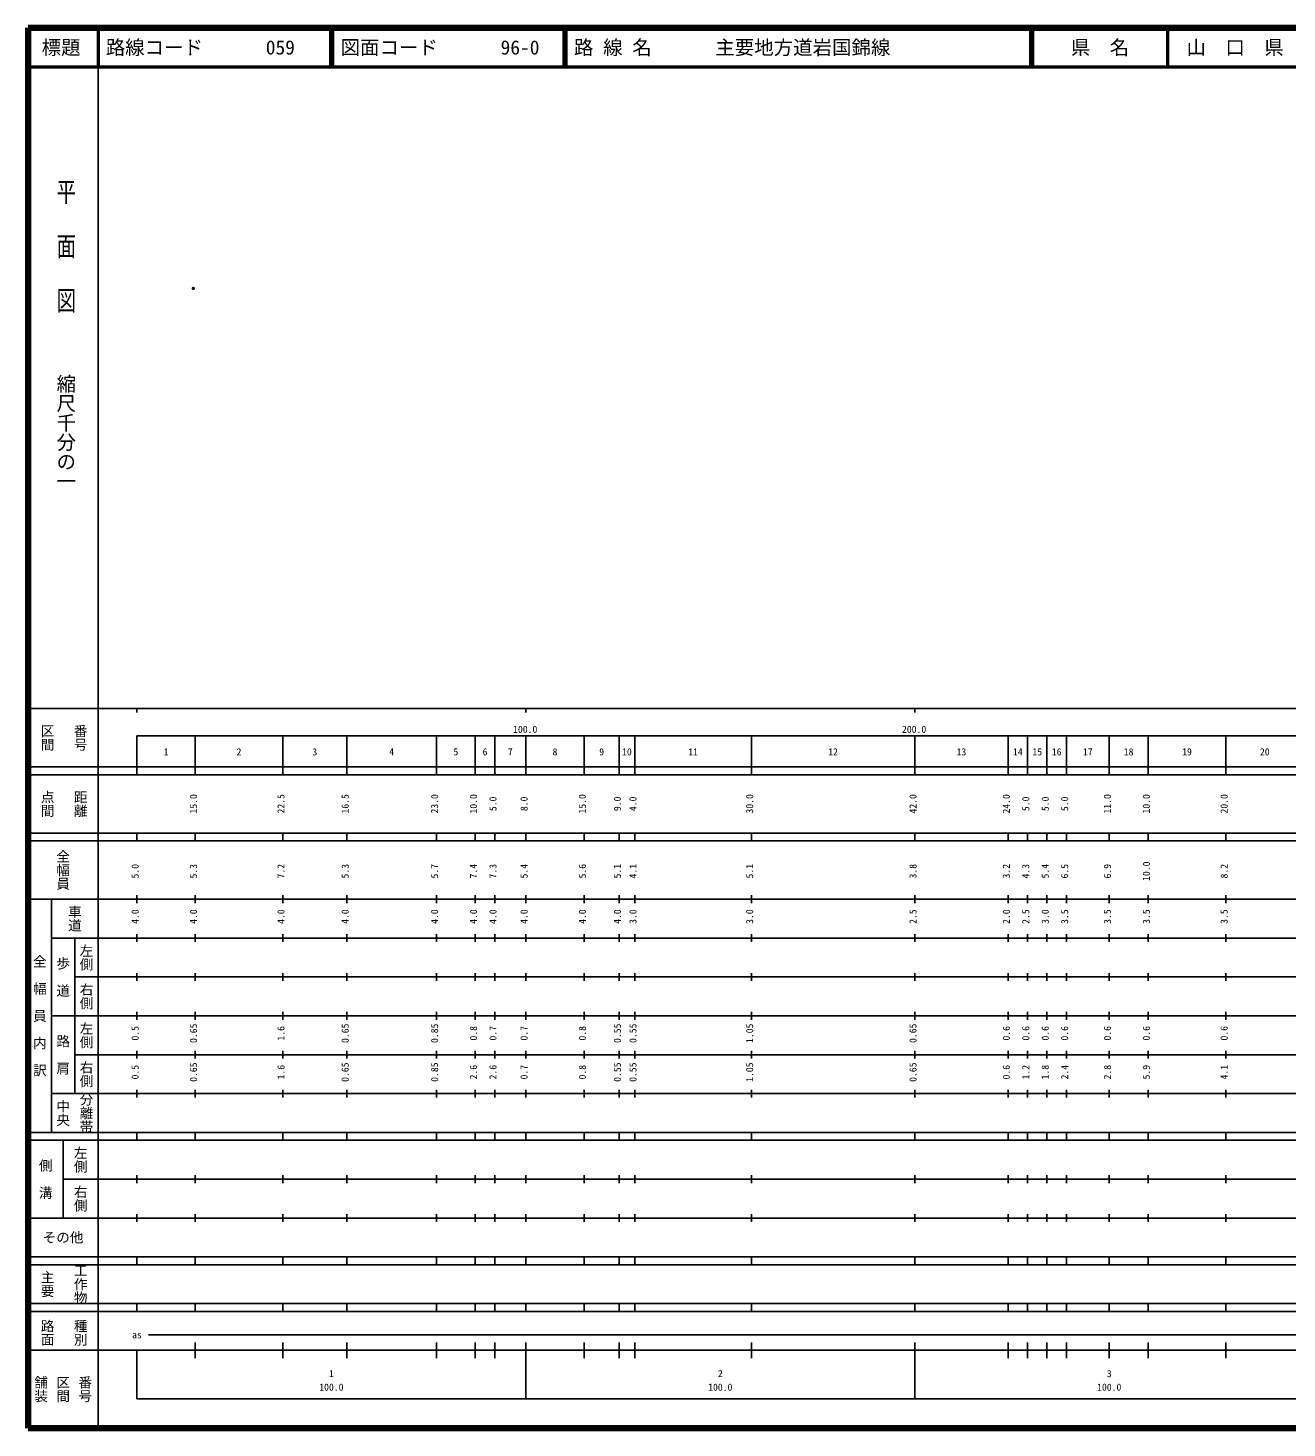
# Model space of a CAD drawing. Units: millimetres on the paper. Extents: x 40 to 680, y 20 to 380.
# Drawn here: x 40 to 363.7, y 20 to 380 of the extents above; entities that cross this region are included whole.
import ezdxf
from ezdxf.enums import TextEntityAlignment as Align

# ---------------------------------------------------------------- set-up
doc = ezdxf.new("R2010")
doc.units = ezdxf.units.MM
doc.header["$PDMODE"] = 32
doc.header["$PDSIZE"] = 0.5
doc.layers.add('M-OTRS', color=6, linetype='Continuous')
doc.layers.add('M-TTL-TXT', color=7, linetype='Continuous')
for name, color, linetype, lineweight in [('M-TTL', 2, 'Continuous', 140), ('M-TTL-BAND', 7, 'Continuous', 25), ('M-TTL-LINE', 7, 'Continuous', 50)]:
    doc.layers.add(name, color=color, linetype=linetype, lineweight=lineweight)
doc.styles.add('@ＭＳ ゴシック', font='')
doc.styles.add('ＭＳ ゴシック', font='')
doc.styles.get('@ＭＳ ゴシック').set_extended_font_data('@MS Gothic')
doc.styles.get('ＭＳ ゴシック').set_extended_font_data('MS Gothic')

msp = doc.modelspace()

# ---------------------------------------------------------------- linework, layer by layer
at = {"layer": 'M-OTRS'}
msp.add_point((82.506, 313.051), dxfattribs=at)
at = {"layer": 'M-TTL'}
for p, q in [((40, 380), (40, 20)), ((680, 380), (40, 380)), ((40, 20), (680, 20))]:
    msp.add_line(p, q, dxfattribs=at)
at = {"layer": 'M-TTL-BAND'}
for p, q in [((58, 370), (58, 20)), ((40, 205), (579, 205)), ((68, 205), (68, 204)), ((168, 205), (168, 204)), ((268, 205), (268, 204)), ((68, 198), (579, 198)), ((68, 198), (68, 188)), ((83, 188), (83, 198)), ((105.5, 188), (105.5, 198)), ((122, 188), (122, 198)), ((145, 188), (145, 198)), ((155, 188), (155, 198)), ((160, 188), (160, 198)), ((168, 188), (168, 198)), ((183, 188), (183, 198)), ((192, 188), (192, 198)), ((196, 188), (196, 198)), ((226, 188), (226, 198)), ((268, 188), (268, 198)), ((292, 188), (292, 198)), ((297, 188), (297, 198)), ((302, 188), (302, 198)), ((307, 188), (307, 198)), ((318, 188), (318, 198)), ((328, 188), (328, 198)), ((348, 188), (348, 198)), ((40, 190), (579, 190)), ((40, 188), (579, 188)), ((40, 173), (579, 173)), ((68, 171), (68, 173)), ((83, 171), (83, 173)), ((105.5, 171), (105.5, 173)), ((122, 171), (122, 173)), ((145, 171), (145, 173)), ((155, 171), (155, 173)), ((160, 171), (160, 173)), ((168, 171), (168, 173)), ((183, 171), (183, 173)), ((192, 171), (192, 173)), ((196, 171), (196, 173)), ((226, 171), (226, 173)), ((268, 171), (268, 173)), ((292, 171), (292, 173)), ((297, 171), (297, 173)), ((302, 171), (302, 173)), ((307, 171), (307, 173)), ((318, 171), (318, 173)), ((328, 171), (328, 173)), ((348, 171), (348, 173)), ((40, 171), (579, 171)), ((40, 156), (579, 156)), ((46, 96), (46, 156)), ((68, 155), (68, 157)), ((83, 155), (83, 157)), ((105.5, 155), (105.5, 157)), ((122, 155), (122, 157)), ((145, 155), (145, 157)), ((155, 155), (155, 157)), ((160, 155), (160, 157)), ((168, 155), (168, 157)), ((183, 155), (183, 157)), ((192, 155), (192, 157)), ((196, 155), (196, 157)), ((226, 155), (226, 157)), ((268, 155), (268, 157)), ((292, 155), (292, 157)), ((297, 155), (297, 157)), ((302, 155), (302, 157)), ((307, 155), (307, 157)), ((318, 155), (318, 157)), ((328, 155), (328, 157)), ((348, 155), (348, 157)), ((46, 146), (579, 146)), ((52, 146), (52, 106)), ((68, 145), (68, 147)), ((83, 145), (83, 147)), ((105.5, 145), (105.5, 147)), ((122, 145), (122, 147)), ((145, 145), (145, 147)), ((155, 145), (155, 147)), ((160, 145), (160, 147)), ((168, 145), (168, 147)), ((183, 145), (183, 147)), ((192, 145), (192, 147)), ((196, 145), (196, 147)), ((226, 145), (226, 147)), ((268, 145), (268, 147)), ((292, 145), (292, 147)), ((297, 145), (297, 147)), ((302, 145), (302, 147)), ((307, 145), (307, 147)), ((318, 145), (318, 147)), ((328, 145), (328, 147)), ((348, 145), (348, 147)), ((68, 135), (68, 137)), ((83, 135), (83, 137)), ((105.5, 135), (105.5, 137)), ((122, 135), (122, 137)), ((145, 135), (145, 137)), ((155, 135), (155, 137)), ((160, 135), (160, 137)), ((168, 135), (168, 137)), ((183, 135), (183, 137)), ((192, 135), (192, 137)), ((196, 135), (196, 137)), ((226, 135), (226, 137)), ((268, 135), (268, 137)), ((292, 135), (292, 137)), ((297, 135), (297, 137)), ((302, 135), (302, 137)), ((307, 135), (307, 137)), ((318, 135), (318, 137)), ((328, 135), (328, 137)), ((348, 135), (348, 137)), ((52, 136), (579, 136)), ((46, 126), (579, 126)), ((68, 125), (68, 127)), ((83, 125), (83, 127)), ((105.5, 125), (105.5, 127)), ((122, 125), (122, 127)), ((145, 125), (145, 127)), ((155, 125), (155, 127)), ((160, 125), (160, 127)), ((168, 125), (168, 127)), ((183, 125), (183, 127)), ((192, 125), (192, 127)), ((196, 125), (196, 127)), ((226, 125), (226, 127)), ((268, 125), (268, 127)), ((292, 125), (292, 127)), ((297, 125), (297, 127)), ((302, 125), (302, 127)), ((307, 125), (307, 127)), ((318, 125), (318, 127)), ((328, 125), (328, 127)), ((348, 125), (348, 127)), ((52, 116), (579, 116)), ((68, 115), (68, 117)), ((83, 115), (83, 117)), ((105.5, 115), (105.5, 117)), ((122, 115), (122, 117)), ((145, 115), (145, 117)), ((155, 115), (155, 117)), ((160, 115), (160, 117)), ((168, 115), (168, 117)), ((183, 115), (183, 117)), ((192, 115), (192, 117)), ((196, 115), (196, 117)), ((226, 115), (226, 117)), ((268, 115), (268, 117)), ((292, 115), (292, 117)), ((297, 115), (297, 117)), ((302, 115), (302, 117)), ((307, 115), (307, 117)), ((318, 115), (318, 117)), ((328, 115), (328, 117)), ((348, 115), (348, 117)), ((46, 106), (579, 106)), ((68, 105), (68, 107)), ((83, 105), (83, 107)), ((105.5, 105), (105.5, 107)), ((122, 105), (122, 107)), ((145, 105), (145, 107)), ((155, 105), (155, 107)), ((160, 105), (160, 107)), ((168, 105), (168, 107)), ((183, 105), (183, 107)), ((192, 105), (192, 107)), ((196, 105), (196, 107)), ((226, 105), (226, 107)), ((268, 105), (268, 107)), ((292, 105), (292, 107)), ((297, 105), (297, 107)), ((302, 105), (302, 107)), ((307, 105), (307, 107)), ((318, 105), (318, 107)), ((328, 105), (328, 107)), ((348, 105), (348, 107)), ((40, 96), (579, 96)), ((40, 94), (579, 94)), ((49, 94), (49, 74)), ((68, 94), (68, 96)), ((83, 94), (83, 96)), ((105.5, 94), (105.5, 96)), ((122, 94), (122, 96)), ((145, 94), (145, 96)), ((155, 94), (155, 96)), ((160, 94), (160, 96)), ((168, 94), (168, 96)), ((183, 94), (183, 96)), ((192, 94), (192, 96)), ((196, 94), (196, 96)), ((226, 94), (226, 96)), ((268, 94), (268, 96)), ((292, 94), (292, 96)), ((297, 94), (297, 96)), ((302, 94), (302, 96)), ((307, 94), (307, 96)), ((318, 94), (318, 96)), ((328, 94), (328, 96)), ((348, 94), (348, 96)), ((49, 84), (579, 84)), ((68, 83), (68, 85)), ((83, 83), (83, 85)), ((105.5, 83), (105.5, 85)), ((122, 83), (122, 85)), ((145, 83), (145, 85)), ((155, 83), (155, 85)), ((160, 83), (160, 85)), ((168, 83), (168, 85)), ((183, 83), (183, 85)), ((192, 83), (192, 85)), ((196, 83), (196, 85)), ((226, 83), (226, 85)), ((268, 83), (268, 85)), ((292, 83), (292, 85)), ((297, 83), (297, 85)), ((302, 83), (302, 85)), ((307, 83), (307, 85)), ((318, 83), (318, 85)), ((328, 83), (328, 85)), ((348, 83), (348, 85)), ((40, 74), (579, 74)), ((68, 73), (68, 75)), ((83, 73), (83, 75)), ((105.5, 73), (105.5, 75)), ((122, 73), (122, 75)), ((145, 73), (145, 75)), ((155, 73), (155, 75)), ((160, 73), (160, 75)), ((168, 73), (168, 75)), ((183, 73), (183, 75)), ((192, 73), (192, 75)), ((196, 73), (196, 75)), ((226, 73), (226, 75)), ((268, 73), (268, 75)), ((292, 73), (292, 75)), ((297, 73), (297, 75)), ((302, 73), (302, 75)), ((307, 73), (307, 75)), ((318, 73), (318, 75)), ((328, 73), (328, 75)), ((348, 73), (348, 75)), ((40, 64), (579, 64)), ((40, 62), (579, 62)), ((68, 62), (68, 64)), ((83, 62), (83, 64)), ((105.5, 62), (105.5, 64)), ((122, 62), (122, 64)), ((145, 62), (145, 64)), ((155, 62), (155, 64)), ((160, 62), (160, 64)), ((168, 62), (168, 64)), ((183, 62), (183, 64)), ((192, 62), (192, 64)), ((196, 62), (196, 64)), ((226, 62), (226, 64)), ((268, 62), (268, 64)), ((292, 62), (292, 64)), ((297, 62), (297, 64)), ((302, 62), (302, 64)), ((307, 62), (307, 64)), ((318, 62), (318, 64)), ((328, 62), (328, 64)), ((348, 62), (348, 64)), ((40, 52), (579, 52)), ((68, 50), (68, 52)), ((83, 50), (83, 52)), ((105.5, 50), (105.5, 52)), ((122, 50), (122, 52)), ((145, 50), (145, 52)), ((155, 50), (155, 52)), ((160, 50), (160, 52)), ((168, 50), (168, 52)), ((183, 50), (183, 52)), ((192, 50), (192, 52)), ((196, 50), (196, 52)), ((226, 50), (226, 52)), ((268, 50), (268, 52)), ((292, 50), (292, 52)), ((297, 50), (297, 52)), ((302, 50), (302, 52)), ((307, 50), (307, 52)), ((318, 50), (318, 52)), ((328, 50), (328, 52)), ((348, 50), (348, 52)), ((40, 50), (579, 50)), ((71, 44), (565, 44)), ((40, 40), (579, 40)), ((68, 40), (68, 27.5)), ((83, 38), (83, 42)), ((105.5, 38), (105.5, 42)), ((122, 38), (122, 42)), ((145, 38), (145, 42)), ((155, 38), (155, 42)), ((160, 38), (160, 42)), ((168, 27.5), (168, 42)), ((183, 38), (183, 42)), ((192, 38), (192, 42)), ((196, 38), (196, 42)), ((226, 38), (226, 42)), ((268, 27.5), (268, 42)), ((292, 38), (292, 42)), ((297, 38), (297, 42)), ((302, 38), (302, 42)), ((307, 38), (307, 42)), ((318, 38), (318, 42)), ((328, 38), (328, 42)), ((348, 38), (348, 42)), ((68, 27.5), (579, 27.5))]:
    msp.add_line(p, q, dxfattribs=at)
at = {"layer": 'M-TTL-LINE'}
for p, q in [((58, 380), (58, 370)), ((117.75, 380), (117.75, 370)), ((118.25, 380), (118.25, 370)), ((177.75, 380), (177.75, 370)), ((178.25, 380), (178.25, 370)), ((297.75, 380), (297.75, 370)), ((298.25, 380), (298.25, 370)), ((333, 380), (333, 370)), ((40, 370), (680, 370))]:
    msp.add_line(p, q, dxfattribs=at)

# ---------------------------------------------------------------- texts
at = {"layer": 'M-TTL-BAND', "style": '@ＭＳ ゴシック', "width": 1.4}
msp.add_text('平  面  図', height=3.666, rotation=270, dxfattribs=at).set_placement((49.777, 306.475), align=Align.MIDDLE_RIGHT)
at = {"layer": 'M-TTL-BAND', "style": '@ＭＳ ゴシック'}
msp.add_text('縮尺千分の一', height=3.666, rotation=270, dxfattribs=at).set_placement((49.777, 261.03), align=Align.MIDDLE_RIGHT)
for s, p in [('区間', (45, 197.5)), ('番号', (53.5, 197.5)), ('点間', (45, 180.5)), ('距離', (53.5, 180.5)), ('全幅員', (49, 163.5)), ('車道', (52, 151)), ('左側', (55, 141)), ('全\u3000幅\u3000員\u3000内\u3000訳', (43, 126)), ('歩\u3000道', (49, 136)), ('右側', (55, 131)), ('左側', (55, 121)), ('路\u3000肩', (49, 116)), ('右側', (55, 111)), ('分離帯', (55, 101)), ('中央', (49, 101)), ('左側', (53.5, 89)), ('側\u3000溝', (44.5, 84)), ('右側', (53.5, 79)), ('工作物', (53.5, 57)), ('主要', (45, 57)), ('路面', (45, 44.5)), ('種別', (53.5, 44.5)), ('舗装', (43.333, 30)), ('区間', (49, 30)), ('番号', (54.667, 30))]:
    msp.add_text(s, height=2.566, rotation=270, dxfattribs=at).set_placement(p, align=Align.MIDDLE_CENTER)
at = {"layer": 'M-TTL-BAND', "style": 'ＭＳ ゴシック'}
for s, p in [('100.0', (167.844, 198.195)), ('200.0', (267.844, 198.195)), ('1', (75.5, 192.405)), ('2', (94.25, 192.405)), ('3', (113.75, 192.405)), ('4', (133.5, 192.405)), ('5', (150, 192.405)), ('6', (157.5, 192.405)), ('7', (164, 192.405)), ('8', (175.5, 192.405)), ('9', (187.5, 192.405)), ('10', (194, 192.405)), ('11', (211, 192.405)), ('12', (247, 192.405)), ('13', (280, 192.405)), ('14', (294.5, 192.405)), ('15', (299.5, 192.405)), ('16', (304.5, 192.405)), ('17', (312.5, 192.405)), ('18', (323, 192.405)), ('19', (338, 192.405)), ('20', (358, 192.405)), ('as', (68, 42.5)), ('1', (118, 32.523)), ('2', (218, 32.523)), ('3', (318, 32.523)), ('100.0', (118, 29.033)), ('100.0', (218, 29.033)), ('100.0', (318, 29.033))]:
    msp.add_text(s, height=1.833, dxfattribs=at).set_placement(p, align=Align.BOTTOM_CENTER)
for s, p in [('15.0', (84, 180.5)), ('22.5', (106.5, 180.5)), ('16.5', (123, 180.5)), ('23.0', (146, 180.5)), ('10.0', (156, 180.5)), ('5.0', (161, 180.5)), ('8.0', (169, 180.5)), ('15.0', (184, 180.5)), ('9.0', (193, 180.5)), ('4.0', (197, 180.5)), ('30.0', (227, 180.5)), ('42.0', (269, 180.5)), ('24.0', (293, 180.5)), ('5.0', (298, 180.5)), ('5.0', (303, 180.5)), ('5.0', (308, 180.5)), ('11.0', (319, 180.5)), ('10.0', (329, 180.5)), ('20.0', (349, 180.5)), ('5.0', (69, 163.174)), ('5.3', (84, 163.174)), ('7.2', (106.5, 163.174)), ('5.3', (123, 163.174)), ('5.7', (146, 163.174)), ('7.4', (156, 163.174)), ('7.3', (161, 163.174)), ('5.4', (169, 163.174)), ('5.6', (184, 163.174)), ('5.1', (193, 163.174)), ('4.1', (197, 163.174)), ('5.1', (227, 163.174)), ('3.8', (269, 163.174)), ('3.2', (293, 163.174)), ('4.3', (298, 163.174)), ('5.4', (303, 163.174)), ('6.5', (308, 163.174)), ('6.9', (319, 163.174)), ('10.0', (329, 163.174)), ('8.2', (349, 163.174)), ('4.0', (69, 151.5)), ('4.0', (84, 151.5)), ('4.0', (106.5, 151.5)), ('4.0', (123, 151.5)), ('4.0', (146, 151.5)), ('4.0', (156, 151.5)), ('4.0', (161, 151.5)), ('4.0', (169, 151.5)), ('4.0', (184, 151.5)), ('4.0', (193, 151.5)), ('3.0', (197, 151.5)), ('3.0', (227, 151.5)), ('2.5', (269, 151.5)), ('2.0', (293, 151.5)), ('2.5', (298, 151.5)), ('3.0', (303, 151.5)), ('3.5', (308, 151.5)), ('3.5', (319, 151.5)), ('3.5', (329, 151.5)), ('3.5', (349, 151.5)), ('0.5', (69, 121.5)), ('0.65', (84, 121.5)), ('1.6', (106.5, 121.5)), ('0.65', (123, 121.5)), ('0.85', (146, 121.5)), ('0.8', (156, 121.5)), ('0.7', (161, 121.5)), ('0.7', (169, 121.5)), ('0.8', (184, 121.5)), ('0.55', (193, 121.5)), ('0.55', (197, 121.5)), ('1.05', (227, 121.5)), ('0.65', (269, 121.5)), ('0.6', (293, 121.5)), ('0.6', (298, 121.5)), ('0.6', (303, 121.5)), ('0.6', (308, 121.5)), ('0.6', (319, 121.5)), ('0.6', (329, 121.5)), ('0.6', (349, 121.5)), ('0.5', (69, 111.5)), ('0.65', (84, 111.5)), ('1.6', (106.5, 111.5)), ('0.65', (123, 111.5)), ('0.85', (146, 111.5)), ('2.6', (156, 111.5)), ('2.6', (161, 111.5)), ('0.7', (169, 111.5)), ('0.8', (184, 111.5)), ('0.55', (193, 111.5)), ('0.55', (197, 111.5)), ('1.05', (227, 111.5)), ('0.65', (269, 111.5)), ('0.6', (293, 111.5)), ('1.2', (298, 111.5)), ('1.8', (303, 111.5)), ('2.4', (308, 111.5)), ('2.8', (319, 111.5)), ('5.9', (329, 111.5)), ('4.1', (349, 111.5))]:
    msp.add_text(s, height=1.833, rotation=90, dxfattribs=at).set_placement(p, align=Align.BOTTOM_CENTER)
msp.add_text('その他', height=2.566, dxfattribs=at).set_placement((49, 69), align=Align.MIDDLE_CENTER)
at = {"layer": 'M-TTL-TXT', "style": 'ＭＳ ゴシック'}
for s, p in [('標題', (48.5, 375)), ('県\u3000名', (315.625, 375)), ('山\u3000口\u3000県', (350.375, 375))]:
    msp.add_text(s, height=3.666, dxfattribs=at).set_placement(p, align=Align.MIDDLE_CENTER)
for s, p in [('路線コード', (60, 375)), ('059', (101.142, 375)), ('図面コード', (120.38, 375)), ('96-0', (161.521, 375)), ('路 線 名', (180.38, 375)), ('主要地方道岩国錦線', (216.734, 375))]:
    msp.add_text(s, height=3.666, dxfattribs=at).set_placement(p, align=Align.MIDDLE_LEFT)

doc.saveas('drawing.dxf')
